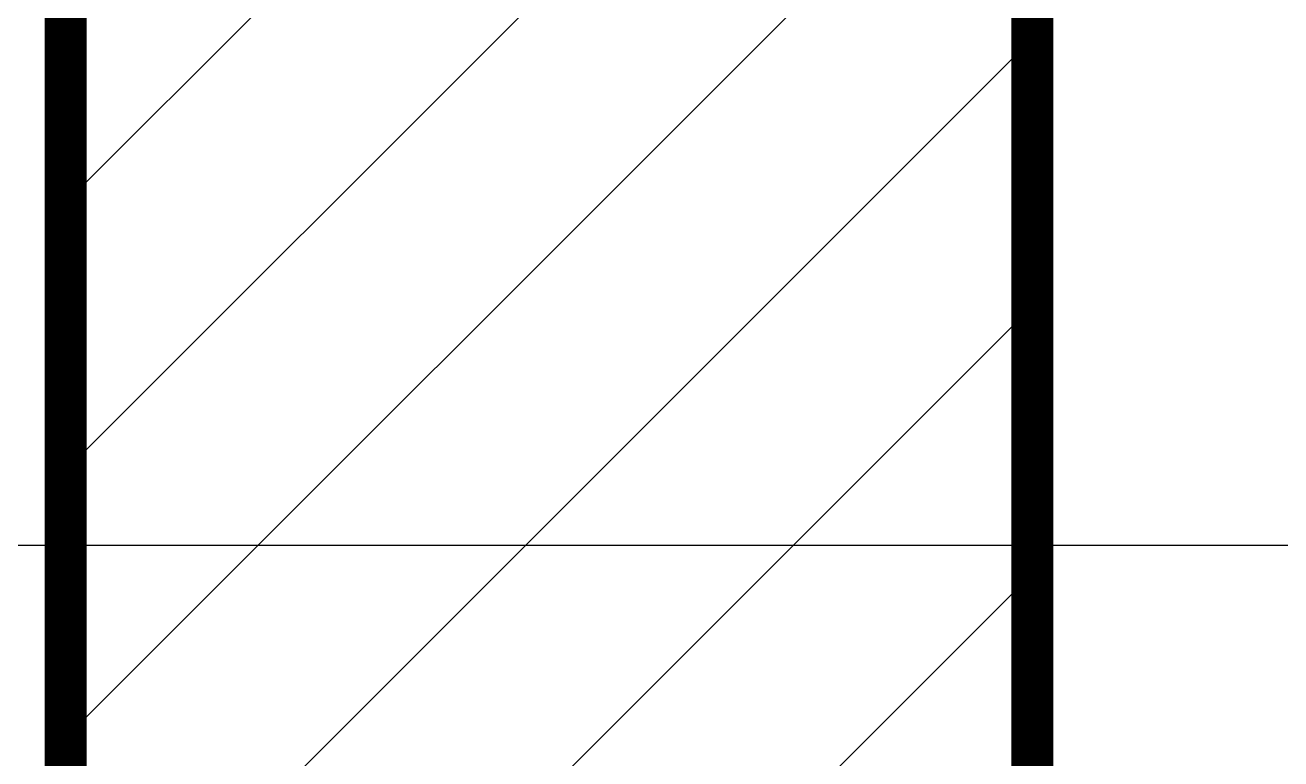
# Model space of a CAD drawing. Extents: x 0 to 21025, y 0 to 14850.
# Drawn here: x 5491.6 to 5865, y 12151.4 to 12369.7 of the extents above; entities that cross this region are included whole.
import ezdxf

# ---------------------------------------------------------------- set-up
doc = ezdxf.new("R2010")
doc.units = 0
doc.header["$LTSCALE"] = 175
doc.layers.get('0').update_dxf_attribs({"linetype": 'CONTINUOUS'})
for name, color, linetype in [('LEGENDE-35', 7, 'CONTINUOUS'), ('SCHRAFFUR', 2, 'CONTINUOUS'), ('VORSATZSCHALE', 7, 'CONTINUOUS')]:
    doc.layers.add(name, color=color, linetype=linetype)

# ---------------------------------------------------------------- blocks, each defined once
blk = doc.blocks.new('*X9')
at = {"color": 0}
for p, q in [((5072.5, 11516.010544), (5286.489456, 11730)), ((5072.5, 11436.461031), (5360, 11723.961031)), ((5072.5, 11356.911518), (5360, 11644.411518)), ((5072.5, 11277.362005), (5360, 11564.862005)), ((5072.5, 11197.812492), (5360, 11485.312492)), ((5072.5, 11118.262979), (5360, 11405.762979))]:
    blk.add_line(p, q, dxfattribs=at)

msp = doc.modelspace()

# ---------------------------------------------------------------- linework, layer by layer
at = {"layer": 'LEGENDE-35'}
msp.add_lwpolyline([(3625, 12215), (6025, 12215)], dxfattribs=at)
at = {"layer": 'VORSATZSCHALE', "const_width": 12.5}
for points in [[(5791.15625, 12530.782507), (5791.15625, 11498.282507), (5503.65625, 11498.282507)], [(5503.65625, 11498.282507), (5503.65625, 12530.782507)]]:
    msp.add_lwpolyline(points, dxfattribs=at)

# ---------------------------------------------------------------- block references
at = {"layer": 'SCHRAFFUR'}
msp.add_blockref('*X9', (431.15625, 800.782507), dxfattribs=at)

doc.saveas('drawing.dxf')
